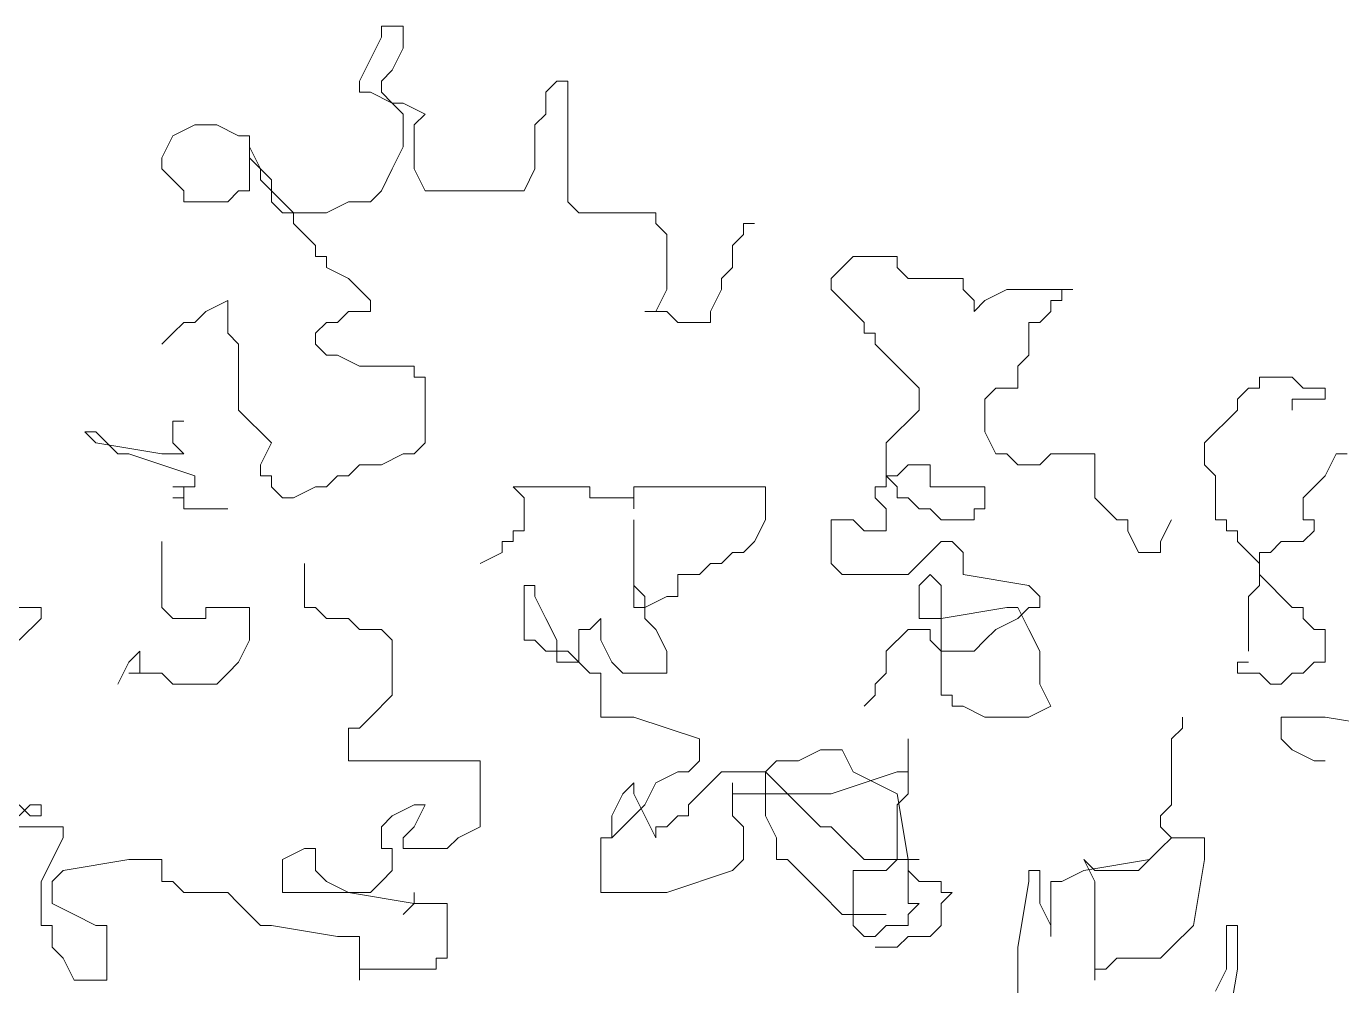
# Model space of a CAD drawing. Extents: x -1568 to -728, y -1287 to -990.
# Drawn here: x -1431.857 to -1429.897, y -1190.371 to -1188.941 of the extents above; entities that cross this region are included whole.
import ezdxf

# ---------------------------------------------------------------- set-up
doc = ezdxf.new("R2010")
doc.units = 0
doc.header["$LTSCALE"] = 5
doc.layers.get('0').update_dxf_attribs({"linetype": 'CONTINUOUS'})

# ---------------------------------------------------------------- blocks, each defined once
blk = doc.blocks.new('tulia')
at = {"color": 3, "lineweight": 0}
for p, q in [((202.0851, 277.2933), (201.9657, 277.2933)), ((201.9657, 277.2933), (201.9657, 277.1739)), ((202.0851, 277.2336), (202.0851, 277.2933)), ((202.2046, 276.9949), (202.0851, 277.2336)), ((201.9657, 277.1739), (202.0254, 277.0546)), ((202.0254, 277.0546), (202.0851, 276.9949)), ((201.0698, 276.3384), (201.0698, 276.9949)), ((201.0698, 276.9949), (201.1296, 276.9949)), ((201.1296, 276.9949), (201.1893, 276.9352)), ((201.1893, 276.9352), (201.1893, 276.8159)), ((202.0254, 276.8755), (202.1448, 276.9352)), ((202.0851, 276.9352), (202.0254, 276.8755)), ((202.0851, 276.9949), (202.0851, 276.9352)), ((202.1448, 276.9352), (202.2046, 276.9352)), ((202.2046, 276.9352), (202.2046, 276.9949)), ((201.8462, 276.8159), (201.9657, 276.8755)), ((201.9657, 276.8755), (202.0254, 276.8755)), ((202.0254, 276.8755), (201.9657, 276.8159)), ((201.1893, 276.8159), (201.249, 276.7562)), ((201.9059, 276.7562), (201.8462, 276.8159)), ((201.9657, 276.8159), (201.9657, 276.6368)), ((201.249, 276.7562), (201.249, 276.5175)), ((201.9059, 276.5175), (201.9059, 276.7562)), ((202.8615, 276.6965), (202.9809, 276.7562)), ((202.9809, 276.7562), (203.1004, 276.7562)), ((203.1004, 276.7562), (203.2198, 276.6965)), ((202.8018, 276.6368), (202.8018, 276.6965)), ((202.8018, 276.6965), (202.8615, 276.6965)), ((203.2198, 276.6965), (203.2795, 276.5771)), ((201.9657, 276.6368), (202.0254, 276.5175)), ((202.8018, 276.5771), (202.6823, 276.4578)), ((202.742, 276.5175), (202.8018, 276.6368)), ((202.8018, 276.3981), (202.8018, 276.6368)), ((202.8018, 276.6368), (202.8018, 276.5771)), ((203.2795, 276.5771), (203.2795, 276.5175)), ((201.249, 276.5175), (201.3087, 276.3981)), ((201.8462, 276.3981), (201.9059, 276.5175)), ((202.0254, 276.5175), (202.0851, 276.3981)), ((202.742, 276.4578), (202.742, 276.5175)), ((203.2795, 276.5175), (203.1601, 276.3981)), ((202.6823, 276.3981), (202.742, 276.4578)), ((202.6823, 276.4578), (202.6823, 276.3384)), ((201.3087, 276.3981), (201.8462, 276.3981)), ((202.0851, 276.3981), (202.1448, 276.3384)), ((202.6226, 276.3384), (202.6823, 276.3981)), ((202.8615, 276.3981), (202.8018, 276.3981)), ((202.9212, 276.3384), (202.8615, 276.3981)), ((203.1601, 276.3981), (203.1601, 276.3384)), ((201.0101, 276.2788), (201.0698, 276.3384)), ((202.1448, 276.3384), (202.2643, 276.3384)), ((202.2643, 276.3384), (202.3837, 276.2788)), ((202.5629, 276.2788), (202.6226, 276.3384)), ((202.6823, 276.3384), (202.6226, 276.2788)), ((203.1601, 276.3384), (202.9212, 276.3384)), ((200.0546, 276.2191), (200.1143, 276.2191)), ((200.1143, 276.2191), (200.1143, 276.1594)), ((200.5323, 276.1594), (200.5921, 276.2191)), ((200.5921, 276.2191), (200.5921, 276.2788)), ((200.5921, 276.2788), (201.0101, 276.2788)), ((202.3837, 276.2788), (202.5629, 276.2788)), ((202.5629, 276.2191), (202.5032, 276.1594)), ((202.6226, 276.2788), (202.5629, 276.2788)), ((202.5629, 276.2788), (202.5629, 276.2191)), ((200.1143, 276.1594), (200.174, 276.0997)), ((200.5323, 275.861), (200.5323, 276.1594)), ((202.5032, 276.1594), (202.4434, 276.0997)), ((200.174, 276.0997), (200.174, 275.9804)), ((202.4434, 276.0997), (202.4434, 276.0401)), ((199.2782, 275.9804), (199.2782, 276.0401)), ((199.2782, 276.0401), (199.5171, 276.0401)), ((199.5171, 276.0401), (199.5768, 275.9804)), ((202.4434, 276.0401), (202.3837, 276.0401)), ((202.3837, 276.0401), (202.3837, 275.9804)), ((199.2185, 275.9207), (199.2782, 275.9804)), ((199.5768, 275.9804), (199.6365, 275.9207)), ((200.174, 275.9804), (200.2337, 275.9207)), ((202.3837, 275.9804), (202.2643, 275.9207)), ((198.3824, 275.861), (198.3226, 275.861)), ((198.3226, 275.861), (198.681, 275.861)), ((198.3824, 275.8013), (198.3824, 275.861)), ((198.681, 275.861), (198.8004, 275.8013)), ((198.8601, 275.8013), (198.9199, 275.861)), ((198.9199, 275.861), (198.9199, 275.9207)), ((198.9199, 275.9207), (199.2185, 275.9207)), ((199.6365, 275.861), (199.5768, 275.8013)), ((199.6365, 275.9207), (199.6365, 275.861)), ((200.2337, 275.9207), (200.2337, 275.861)), ((200.2337, 275.861), (200.2935, 275.7417)), ((200.5921, 275.7417), (200.5323, 275.861)), ((202.2046, 275.861), (202.1448, 275.8013)), ((202.2643, 275.9207), (202.2046, 275.861)), ((198.4421, 275.8013), (198.3824, 275.8013)), ((198.4421, 275.7417), (198.4421, 275.8013)), ((198.8004, 275.8013), (198.8601, 275.7417)), ((198.8601, 275.7417), (198.8601, 275.8013)), ((199.5768, 275.8013), (199.5171, 275.7417)), ((202.1448, 275.8013), (202.1448, 275.7417)), ((202.9212, 275.6223), (202.9212, 275.8013)), ((202.9212, 275.8013), (203.0407, 275.7417)), ((198.5018, 275.682), (198.4421, 275.7417)), ((199.5171, 275.7417), (199.4574, 275.682)), ((200.2935, 275.7417), (200.2935, 275.682)), ((200.4726, 275.682), (200.5323, 275.7417)), ((200.5323, 275.7417), (200.6518, 275.7417)), ((200.6518, 275.7417), (200.5921, 275.7417)), ((202.1448, 275.7417), (202.2643, 275.7417)), ((202.2643, 275.7417), (202.324, 275.682)), ((203.0407, 275.7417), (203.1004, 275.682)), ((198.5615, 275.682), (198.5018, 275.682)), ((198.5615, 275.503), (198.5615, 275.682)), ((199.4574, 275.682), (199.4574, 275.6223)), ((200.2935, 275.682), (200.4726, 275.682)), ((202.324, 275.682), (202.3837, 275.682)), ((202.3837, 275.682), (202.4434, 275.6223)), ((203.1004, 275.682), (203.1601, 275.682)), ((203.1601, 275.682), (203.2198, 275.6223)), ((199.4574, 275.6223), (199.3976, 275.6223)), ((199.3976, 275.6223), (199.3976, 275.5626)), ((202.4434, 275.6223), (202.4434, 275.5626)), ((202.8615, 275.5626), (202.9212, 275.6223)), ((203.2198, 275.6223), (203.2795, 275.5626)), ((198.6213, 275.4433), (198.5615, 275.503)), ((199.3379, 275.503), (199.2782, 275.4433)), ((199.3976, 275.5626), (199.3379, 275.503)), ((202.324, 275.503), (202.2046, 275.4433)), ((202.3837, 275.503), (202.324, 275.503)), ((202.4434, 275.5626), (202.3837, 275.503)), ((202.8615, 275.2046), (202.8615, 275.5626)), ((198.6213, 275.3239), (198.6213, 275.4433)), ((199.2782, 275.4433), (199.1587, 275.3239)), ((202.2046, 275.4433), (201.9059, 275.4433)), ((201.9059, 275.4433), (201.9059, 275.3836)), ((197.1282, 275.3836), (197.0685, 275.3239)), ((197.3074, 275.3836), (197.1282, 275.3836)), ((197.3074, 275.3239), (197.3074, 275.3836)), ((201.9059, 275.3836), (201.8462, 275.3836)), ((201.8462, 275.3836), (201.8462, 275.0255)), ((197.0685, 275.3239), (196.949, 275.3239)), ((196.949, 275.3239), (196.949, 275.2643)), ((197.3671, 275.3239), (197.3074, 275.3239)), ((197.4268, 275.2643), (197.3671, 275.3239)), ((198.7407, 275.3239), (198.6213, 275.3239)), ((198.8004, 275.2643), (198.7407, 275.3239)), ((199.1587, 275.3239), (199.1587, 275.2046)), ((196.949, 275.2643), (197.1282, 275.2643)), ((197.1282, 275.2643), (197.1282, 275.2046)), ((197.4268, 275.2046), (197.4268, 275.2643)), ((198.8004, 275.0852), (198.8004, 275.2643)), ((197.4865, 275.1449), (197.4268, 275.2046)), ((197.5463, 275.0852), (197.4865, 275.1449)), ((199.1587, 275.2046), (199.2185, 275.1449)), ((199.2185, 275.1449), (199.2782, 275.0852)), ((202.742, 275.0852), (202.8018, 275.1449)), ((202.8018, 275.1449), (202.8615, 275.2046)), ((203.1601, 275.1449), (203.2198, 275.1449)), ((203.2198, 275.1449), (203.2198, 275.0255)), ((197.606, 275.0255), (197.5463, 275.0852)), ((198.7407, 274.9659), (198.8004, 275.0852)), ((199.2782, 275.0852), (199.3379, 275.0255)), ((202.6823, 275.0255), (202.742, 275.0852)), ((203.6379, 275.0852), (203.5782, 275.0255)), ((203.6379, 275.0255), (203.6976, 275.0852)), ((203.6976, 275.0852), (203.6379, 275.0852)), ((197.606, 274.9062), (197.606, 275.0255)), ((199.3379, 275.0255), (199.3379, 274.8465)), ((201.8462, 275.0255), (201.9059, 274.9659)), ((202.742, 274.9062), (202.6823, 275.0255)), ((203.2198, 275.0255), (203.1601, 274.9659)), ((203.2795, 274.9659), (203.6379, 275.0255)), ((203.5782, 275.0255), (203.5184, 274.9659)), ((196.8296, 274.9659), (196.8893, 274.9659)), ((196.8893, 274.9659), (196.949, 274.8465)), ((198.2032, 274.7272), (198.2032, 274.9659)), ((198.2032, 274.9659), (198.4421, 274.9659)), ((198.4421, 274.9659), (198.5018, 274.9062)), ((198.6213, 274.9062), (198.681, 274.9659)), ((198.681, 274.9659), (198.7407, 274.9659)), ((201.9059, 274.9659), (201.9657, 274.9659)), ((201.9657, 274.9659), (202.0851, 274.9062)), ((203.4587, 274.9659), (203.1004, 274.8465)), ((203.1601, 274.9659), (203.2795, 274.9659)), ((203.5184, 274.9659), (203.4587, 274.9659)), ((197.5463, 274.8465), (197.606, 274.9062)), ((198.5018, 274.9062), (198.6213, 274.9062)), ((199.099, 274.7868), (199.099, 274.9062)), ((199.099, 274.9062), (199.2185, 274.9062)), ((199.2185, 274.9062), (199.2782, 274.8465)), ((202.0851, 274.9062), (202.2046, 274.9062)), ((202.2046, 274.9062), (202.2643, 274.8465)), ((202.742, 274.8465), (202.742, 274.9062)), ((196.949, 274.8465), (197.0685, 274.7272)), ((197.5463, 274.6078), (197.5463, 274.8465)), ((198.8004, 274.6675), (198.8004, 274.7868)), ((198.8004, 274.7868), (199.099, 274.7868)), ((199.3379, 274.8465), (199.2782, 274.7868)), ((199.2782, 274.8465), (199.3379, 274.8465)), ((199.2782, 274.7868), (199.2782, 274.7272)), ((199.3379, 274.8465), (199.3379, 274.7868)), ((199.3379, 274.7868), (199.3976, 274.7868)), ((199.3976, 274.7868), (199.3976, 274.7272)), ((200.7115, 274.7868), (199.9949, 274.7868)), ((199.9949, 274.7868), (199.9949, 274.6078)), ((200.7115, 274.6675), (200.7115, 274.7868)), ((201.3684, 274.7868), (200.9504, 274.7868)), ((200.9504, 274.7868), (200.9504, 274.7272)), ((201.3087, 274.7272), (201.3684, 274.7868)), ((202.2643, 274.8465), (202.324, 274.8465)), ((202.324, 274.8465), (202.3837, 274.7868)), ((202.3837, 274.7868), (202.4434, 274.7868)), ((202.4434, 274.7868), (202.5629, 274.7272)), ((202.6226, 274.7272), (202.6823, 274.7868)), ((202.6823, 274.7868), (202.6823, 274.8465)), ((202.6823, 274.8465), (202.742, 274.8465)), ((203.1004, 274.8465), (203.1004, 274.7868)), ((203.1004, 274.7868), (203.2198, 274.7868)), ((203.2198, 274.7868), (203.1601, 274.7868)), ((203.1601, 274.7868), (203.1601, 274.7272)), ((197.0685, 274.7272), (197.0685, 274.6078)), ((198.1435, 274.6675), (198.2032, 274.7272)), ((199.2185, 274.7272), (199.1587, 274.6675)), ((199.2782, 274.7272), (199.2185, 274.7272)), ((199.3976, 274.7272), (199.3379, 274.6675)), ((200.9504, 274.7272), (200.7115, 274.7272)), ((200.7115, 274.7272), (200.7115, 274.6675)), ((201.3087, 274.5481), (201.3087, 274.7272)), ((202.5629, 274.7272), (202.6226, 274.7272)), ((203.1601, 274.7272), (203.2198, 274.7272)), ((203.2198, 274.7272), (203.1601, 274.7272)), ((203.1601, 274.7272), (203.1601, 274.6675)), ((198.0838, 274.6078), (198.1435, 274.6675)), ((198.8601, 274.6675), (198.8004, 274.6675)), ((198.8601, 274.6078), (198.8601, 274.6675)), ((199.099, 274.6675), (199.0393, 274.6078)), ((199.1587, 274.6675), (199.099, 274.6675)), ((199.3379, 274.6675), (199.3379, 274.5481)), ((203.1601, 274.6675), (202.9212, 274.6675)), ((197.0685, 274.6078), (197.0088, 274.6078)), ((197.0088, 274.6078), (197.0088, 274.5481)), ((197.4865, 274.5481), (197.4865, 274.6078)), ((197.4865, 274.6078), (197.5463, 274.6078)), ((197.7851, 274.6078), (197.8449, 274.4885)), ((198.024, 274.5481), (198.024, 274.6078)), ((198.024, 274.6078), (198.0838, 274.6078)), ((199.0393, 274.6078), (198.8601, 274.6078)), ((199.4574, 274.5481), (199.5171, 274.6078)), ((199.5171, 274.6078), (199.6365, 274.6078)), ((199.6365, 274.6078), (199.6365, 274.3691)), ((199.9949, 274.6078), (200.0546, 274.4885)), ((200.7115, 274.1304), (200.7115, 274.6078)), ((200.7115, 274.6078), (200.7115, 274.2498)), ((197.0088, 274.5481), (197.0685, 274.4885)), ((197.4268, 274.4885), (197.4268, 274.5481)), ((197.4268, 274.5481), (197.4865, 274.5481)), ((197.9643, 274.4288), (198.024, 274.5481)), ((199.3379, 274.5481), (199.4574, 274.5481)), ((201.3684, 274.5481), (201.3087, 274.5481)), ((201.3684, 274.4885), (201.3684, 274.5481)), ((197.0685, 274.4885), (197.1879, 274.4885)), ((197.1879, 274.4885), (197.2477, 274.4288)), ((197.2477, 274.4288), (197.3074, 274.4288)), ((197.3074, 274.4288), (197.3074, 274.2498)), ((197.3074, 274.3691), (197.3671, 274.4288)), ((197.3671, 274.4288), (197.4268, 274.4885)), ((197.8449, 274.4885), (197.8449, 274.4288)), ((197.8449, 274.4288), (197.9643, 274.4288)), ((198.9796, 274.4885), (198.9199, 274.4288)), ((198.9199, 274.4288), (198.9199, 274.3094)), ((199.0393, 274.4885), (198.9796, 274.4885)), ((199.099, 274.4288), (199.0393, 274.4885)), ((199.1587, 274.3691), (199.099, 274.4288)), ((200.0546, 274.4885), (200.1143, 274.4288)), ((200.1143, 274.4288), (200.174, 274.4288)), ((200.174, 274.4288), (200.2337, 274.3691)), ((201.4282, 274.4885), (201.3684, 274.4885)), ((201.4282, 274.4288), (201.4282, 274.4885)), ((201.5476, 274.3691), (201.4282, 274.4288)), ((203.2795, 274.4885), (203.2795, 274.1304)), ((197.3074, 274.3094), (197.3074, 274.3691)), ((199.2185, 274.3094), (199.1587, 274.3691)), ((199.6365, 274.3691), (199.5768, 274.3094)), ((200.2337, 274.3691), (200.2935, 274.3691)), ((200.2935, 274.3691), (200.3532, 274.3094)), ((202.5032, 274.3691), (202.5032, 274.1304)), ((197.2477, 274.2498), (197.3074, 274.3094)), ((198.9199, 274.3094), (198.5615, 274.2498)), ((199.0393, 274.2498), (199.099, 274.3094)), ((199.099, 274.3094), (199.1587, 274.2498)), ((199.5768, 274.3094), (199.2185, 274.3094)), ((200.3532, 274.3094), (200.4726, 274.3094)), ((200.4726, 274.3094), (200.4726, 274.1901)), ((197.1879, 274.1901), (197.2477, 274.2498)), ((197.3074, 274.2498), (197.3671, 274.1901)), ((198.5615, 274.2498), (198.5018, 274.1901)), ((199.0393, 273.8917), (199.0393, 274.2498)), ((199.1587, 274.2498), (199.1587, 274.0707)), ((200.7115, 274.2498), (200.6518, 274.1901)), ((201.249, 274.1901), (201.249, 274.2498)), ((201.249, 274.2498), (201.3087, 274.2498)), ((201.3087, 274.2498), (201.3087, 273.9514)), ((197.1282, 274.1304), (197.1879, 274.1901)), ((197.3671, 274.1901), (197.3671, 273.8917)), ((198.5018, 274.1901), (198.5018, 274.1304)), ((200.4726, 274.1901), (200.5323, 274.1901)), ((200.5323, 274.1901), (200.6518, 274.1304)), ((200.6518, 274.1901), (200.6518, 274.0707)), ((201.1893, 274.0707), (201.249, 274.1901)), ((197.0088, 274.011), (197.0685, 274.0707)), ((197.0685, 274.0707), (197.0685, 274.1304)), ((197.0685, 274.1304), (197.1282, 274.1304)), ((198.5018, 274.1304), (198.5615, 274.1304)), ((198.5615, 274.1304), (198.6213, 274.0707)), ((198.6213, 274.1304), (198.5615, 274.011)), ((198.681, 274.1304), (198.6213, 274.1304)), ((198.6213, 274.0707), (198.7407, 274.011)), ((199.0393, 274.0707), (198.681, 274.1304)), ((199.1587, 274.0707), (199.0393, 274.0707)), ((200.6518, 274.0707), (200.5921, 274.011)), ((200.6518, 274.1304), (200.7115, 274.1304)), ((200.8907, 273.9514), (200.8907, 274.0707)), ((200.8907, 274.0707), (200.9504, 274.011)), ((201.1296, 273.9514), (201.1893, 274.0707)), ((202.2643, 274.0707), (202.2046, 274.011)), ((202.3837, 274.0707), (202.2643, 274.0707)), ((202.4434, 274.1304), (202.3837, 274.0707)), ((202.5032, 274.1304), (202.4434, 274.1304)), ((203.0407, 274.1304), (202.8018, 274.1304)), ((202.8018, 274.1304), (202.8018, 273.9514)), ((203.0407, 274.0707), (203.0407, 274.1304)), ((203.2198, 274.0707), (203.0407, 274.0707)), ((203.2795, 274.1304), (203.2198, 274.0707)), ((203.9365, 274.0707), (203.9365, 274.1304)), ((203.9365, 274.1304), (204.0559, 274.1304)), ((204.0559, 273.9514), (203.9365, 274.0707)), ((196.949, 273.832), (196.949, 274.011)), ((196.949, 274.011), (197.0088, 274.011)), ((198.5615, 274.011), (198.5018, 273.8917)), ((198.7407, 274.011), (198.8004, 273.9514)), ((199.099, 273.9514), (199.099, 274.011)), ((199.099, 274.011), (199.2185, 274.011)), ((199.2185, 274.011), (199.3379, 273.8917)), ((200.5921, 274.011), (200.5323, 273.8917)), ((200.9504, 274.011), (201.0101, 274.011)), ((201.0101, 274.011), (201.0101, 273.832)), ((202.0851, 274.011), (202.0254, 273.9514)), ((202.2046, 274.011), (202.0851, 274.011)), ((198.8004, 273.9514), (198.8601, 273.8917)), ((199.0393, 273.8917), (199.099, 273.9514)), ((200.831, 273.832), (200.8907, 273.9514)), ((201.1296, 273.832), (201.1296, 273.9514)), ((201.249, 273.9514), (201.1893, 273.8917)), ((201.3087, 273.9514), (201.249, 273.9514)), ((202.0254, 273.9514), (202.0254, 273.653)), ((202.8018, 273.9514), (202.8615, 273.832)), ((198.5018, 273.8917), (198.5018, 273.7127)), ((198.8601, 273.8917), (199.0393, 273.8917)), ((199.0393, 273.653), (199.0393, 273.8917)), ((199.3379, 273.8917), (199.3379, 273.7723)), ((200.5323, 273.8917), (200.5323, 273.7723)), ((201.0698, 273.8917), (201.0101, 273.832)), ((201.1893, 273.8917), (201.0698, 273.8917)), ((203.399, 273.7723), (203.399, 273.8917)), ((203.399, 273.8917), (203.4587, 273.832)), ((197.0088, 273.832), (196.949, 273.832)), ((197.0685, 273.7723), (197.0088, 273.832)), ((197.3671, 273.832), (197.4268, 273.832)), ((197.4268, 273.832), (197.4268, 273.7723)), ((200.7712, 273.7723), (200.831, 273.832)), ((201.0101, 273.832), (200.9504, 273.7723)), ((201.0101, 273.832), (201.1296, 273.832)), ((202.8615, 273.832), (202.9212, 273.7723)), ((203.4587, 273.832), (203.5184, 273.7127)), ((197.1282, 273.7723), (197.0685, 273.7723)), ((197.1879, 273.7127), (197.1282, 273.7723)), ((197.2477, 273.7127), (197.1879, 273.7127)), ((197.3074, 273.7723), (197.2477, 273.7127)), ((197.4268, 273.7723), (197.3074, 273.7723)), ((198.5018, 273.7127), (198.4421, 273.5933)), ((199.3379, 273.7723), (199.3976, 273.7127)), ((199.3976, 273.7127), (199.3976, 273.653)), ((200.5323, 273.7723), (200.7712, 273.7723)), ((200.9504, 273.7723), (200.8907, 273.7723)), ((200.8907, 273.7723), (200.8907, 273.5336)), ((202.9212, 273.7723), (202.9809, 273.7127)), ((202.9809, 273.7127), (203.2198, 273.7127)), ((203.2198, 273.7127), (203.2795, 273.7723)), ((203.2795, 273.7723), (203.4587, 273.7723)), ((203.4587, 273.7723), (203.399, 273.7723)), ((198.9796, 273.5933), (198.9796, 273.653)), ((198.9796, 273.653), (199.0393, 273.653)), ((199.3976, 273.653), (199.4574, 273.5933)), ((202.0254, 273.653), (202.1448, 273.5336)), ((198.4421, 273.5933), (198.5615, 273.5336)), ((198.8004, 273.5336), (198.9199, 273.5933)), ((198.9199, 273.5933), (198.9796, 273.5933)), ((196.5907, 273.474), (196.949, 273.5336)), ((196.949, 273.5336), (197.1879, 273.5336)), ((197.1879, 273.5336), (197.1879, 273.4143)), ((197.7254, 273.5336), (197.7254, 273.474)), ((198.5615, 273.5336), (198.8004, 273.5336)), ((200.7115, 273.5336), (200.3532, 273.4143)), ((200.8907, 273.5336), (200.7115, 273.5336)), ((202.1448, 273.5336), (202.2046, 273.474)), ((197.7254, 273.474), (197.7851, 273.4143)), ((202.2046, 273.474), (202.2643, 273.474)), ((202.2643, 273.474), (202.2643, 273.2949)), ((197.1282, 273.3546), (197.0088, 273.2949)), ((197.1879, 273.4143), (197.1282, 273.3546)), ((197.7851, 273.4143), (197.7851, 273.0562)), ((199.2185, 273.2352), (199.2185, 273.4143)), ((199.2185, 273.4143), (199.2185, 273.1159)), ((199.5768, 273.3546), (199.5171, 273.2352)), ((199.6962, 273.3546), (199.5768, 273.3546)), ((199.8157, 273.2949), (199.6962, 273.3546)), ((200.3532, 273.4143), (200.3532, 273.2949)), ((197.0088, 273.2949), (196.949, 273.2949)), ((199.9351, 273.2949), (199.8157, 273.2949)), ((199.9949, 273.2352), (199.9351, 273.2949)), ((200.3532, 273.2949), (200.4129, 273.2352)), ((202.2643, 273.2949), (201.5476, 273.2949)), ((201.5476, 273.2949), (201.5476, 272.9369)), ((199.2782, 273.2352), (199.2185, 273.2352)), ((199.6365, 273.1159), (199.2782, 273.2352)), ((199.5171, 273.2352), (199.3976, 273.1756)), ((199.9351, 273.1756), (199.9949, 273.2352)), ((199.9949, 272.9965), (199.9949, 273.2352)), ((199.9949, 273.2352), (200.2337, 273.2352)), ((200.2337, 273.2352), (200.2935, 273.1756)), ((200.4129, 273.2352), (200.4726, 273.2352)), ((200.4726, 273.2352), (200.5921, 273.1756)), ((199.3976, 273.1756), (199.2782, 273.1159)), ((199.8754, 273.1159), (199.9351, 273.1756)), ((200.174, 272.9965), (200.174, 273.1756)), ((200.174, 273.1756), (200.174, 273.1159)), ((200.2935, 273.1756), (200.3532, 273.1159)), ((200.5921, 273.1756), (200.6518, 273.0562)), ((200.7115, 273.1159), (200.7115, 273.1756)), ((200.7115, 273.1756), (200.7712, 273.1159)), ((199.2185, 273.1159), (199.2782, 273.0562)), ((199.2782, 273.1159), (199.2185, 272.7578)), ((200.174, 273.1159), (199.6365, 273.1159)), ((199.8157, 273.0562), (199.8754, 273.1159)), ((200.3532, 273.1159), (200.4129, 273.0562)), ((200.6518, 272.9965), (200.7115, 273.1159)), ((200.7712, 273.1159), (200.831, 272.9965)), ((197.7851, 273.0562), (197.8449, 272.9965)), ((197.8449, 272.9965), (197.8449, 272.9369)), ((199.2782, 273.0562), (199.2782, 272.7578)), ((199.6962, 272.9369), (199.756, 272.9965)), ((199.756, 272.9965), (199.8157, 273.0562)), ((199.9351, 272.8772), (199.9949, 272.9965)), ((200.1143, 272.9369), (200.174, 272.9965)), ((200.4129, 273.0562), (200.4129, 272.9965)), ((200.4129, 272.9965), (200.4726, 272.9965)), ((200.4726, 272.9965), (200.5323, 272.9369)), ((200.5921, 272.8772), (200.6518, 272.9965)), ((200.6518, 273.0562), (200.7115, 272.9965)), ((200.7115, 272.9965), (200.7712, 272.9369)), ((200.831, 272.9965), (200.831, 272.8772)), ((201.9059, 272.9369), (201.8462, 273.0562)), ((201.8462, 273.0562), (201.9059, 273.0562)), ((201.9059, 273.0562), (202.0254, 272.9965)), ((202.0254, 272.9965), (202.0851, 272.9369)), ((203.9365, 272.9965), (203.9365, 273.0562)), ((203.9365, 273.0562), (203.9962, 273.0562)), ((203.9962, 272.9965), (203.9365, 272.9965)), ((204.0559, 273.0562), (203.9962, 272.9965)), ((203.9962, 273.0562), (204.0559, 272.9965)), ((197.8449, 272.9369), (197.7851, 272.8772)), ((199.5768, 272.8772), (199.6365, 272.9369)), ((199.6365, 272.9369), (199.6962, 272.9369)), ((200.1143, 272.7578), (200.1143, 272.9369)), ((200.5323, 272.9369), (200.5921, 272.9369)), ((200.5921, 272.9369), (200.5921, 272.8772)), ((200.7712, 272.9369), (200.831, 272.8772)), ((201.5476, 272.9369), (201.6671, 272.8772)), ((201.9657, 272.8772), (201.9059, 272.9369)), ((202.0851, 272.9369), (202.0851, 272.8175)), ((203.817, 272.8772), (203.817, 272.9369)), ((203.817, 272.9369), (204.2351, 272.9369)), ((197.7851, 272.8772), (197.606, 272.8772)), ((197.606, 272.8772), (197.606, 272.7578)), ((197.8449, 272.8175), (197.7851, 272.8772)), ((197.7851, 272.8772), (197.8449, 272.8175)), ((199.4574, 272.7578), (199.5768, 272.8772)), ((199.9351, 272.7578), (199.9351, 272.8772)), ((200.831, 272.8772), (200.8907, 272.8772)), ((200.8907, 272.8772), (200.8907, 272.5788)), ((201.6671, 272.8772), (201.7268, 272.8175)), ((201.9657, 272.8175), (201.9657, 272.8772)), ((203.9365, 272.6385), (203.817, 272.8772)), ((197.9643, 272.6982), (197.8449, 272.8175)), ((197.8449, 272.8175), (197.9046, 272.7578)), ((201.7268, 272.8175), (201.9657, 272.8175)), ((202.0851, 272.8175), (202.0254, 272.8175)), ((202.0254, 272.8175), (202.0254, 272.6982)), ((202.4434, 272.6982), (202.4434, 272.8175)), ((202.4434, 272.8175), (202.5032, 272.8175)), ((202.5032, 272.8175), (202.6226, 272.7578)), ((197.606, 272.7578), (197.6657, 272.3998)), ((197.9046, 272.7578), (198.2629, 272.6982)), ((198.2032, 272.6385), (198.2629, 272.7578)), ((198.2629, 272.7578), (198.2032, 272.6982)), ((199.2185, 272.7578), (199.1587, 272.7578)), ((199.1587, 272.7578), (199.4574, 272.7578)), ((199.2185, 272.5191), (199.2185, 272.7578)), ((199.2185, 272.7578), (199.2185, 272.6982)), ((199.2782, 272.7578), (199.3379, 272.6982)), ((199.8157, 272.6982), (199.8754, 272.7578)), ((199.8754, 272.7578), (199.9351, 272.7578)), ((200.174, 272.6982), (200.1143, 272.7578)), ((202.6226, 272.7578), (202.6226, 272.5788)), ((203.2795, 272.6385), (203.2795, 272.7578)), ((203.2795, 272.7578), (203.4587, 272.7578)), ((203.4587, 272.7578), (203.817, 272.6982)), ((198.2032, 272.6982), (197.9643, 272.6982)), ((198.2032, 272.1014), (198.2032, 272.6385)), ((198.2629, 272.6982), (198.3824, 272.6385)), ((198.3824, 272.6385), (198.4421, 272.6385)), ((198.4421, 272.6385), (198.4421, 272.3401)), ((198.5018, 272.5191), (198.5018, 272.6982)), ((198.5018, 272.6982), (198.5615, 272.6982)), ((198.5615, 272.6982), (198.5615, 272.6385)), ((198.5615, 272.6385), (198.6213, 272.2804)), ((199.1587, 272.6385), (199.0393, 272.6385)), ((199.0393, 272.6385), (199.0393, 272.5788)), ((199.2185, 272.6982), (199.1587, 272.6385)), ((199.3379, 272.6982), (199.5171, 272.6982)), ((199.5171, 272.6982), (199.5171, 272.3998)), ((199.6962, 272.5788), (199.8157, 272.6982)), ((200.5323, 272.5788), (200.174, 272.6982)), ((202.0254, 272.6982), (202.0851, 272.6385)), ((202.0851, 272.6385), (202.1448, 272.5788)), ((202.2643, 272.5788), (202.3837, 272.6385)), ((202.3837, 272.6385), (202.4434, 272.6982)), ((203.1601, 272.5788), (203.2198, 272.6385)), ((203.2198, 272.6385), (203.2795, 272.6385)), ((203.817, 272.6982), (203.8768, 272.6385)), ((203.8768, 272.6385), (203.8768, 272.5191)), ((203.9365, 272.3998), (203.9365, 272.6385)), ((199.0393, 272.5788), (198.9796, 272.5788)), ((198.9796, 272.5788), (199.0393, 272.5191)), ((199.5768, 272.4594), (199.6962, 272.5788)), ((200.8907, 272.5788), (200.5323, 272.5788)), ((202.2643, 272.5788), (201.9059, 272.5191)), ((201.9059, 272.5191), (201.9059, 272.5788)), ((202.1448, 272.5788), (202.2643, 272.5788)), ((202.6226, 272.5788), (202.2643, 272.5788)), ((202.8615, 272.5191), (202.9212, 272.5788)), ((202.9212, 272.5788), (203.1601, 272.5788)), ((198.4421, 272.3998), (198.5018, 272.5191)), ((199.0393, 272.5191), (199.0393, 272.3998)), ((199.2185, 272.4594), (199.1587, 272.5191)), ((199.1587, 272.5191), (199.2185, 272.5191)), ((201.9059, 272.5191), (201.7268, 272.5191)), ((201.7268, 272.5191), (201.7268, 272.2207)), ((201.9657, 272.4594), (201.9059, 272.5191)), ((202.8018, 272.4594), (202.8615, 272.5191)), ((203.8768, 272.5191), (203.7573, 272.4594)), ((199.2185, 272.3998), (199.2185, 272.4594)), ((199.3379, 272.4594), (199.5768, 272.4594)), ((202.742, 272.3998), (202.8018, 272.4594)), ((203.7573, 272.4594), (203.6379, 272.3998)), ((197.4268, 272.1611), (197.4268, 272.3998)), ((197.4268, 272.3998), (197.4865, 272.3998)), ((197.4865, 272.3998), (197.4865, 272.1611)), ((197.6657, 272.3998), (197.7851, 272.2804)), ((198.4421, 272.3401), (198.4421, 272.3998)), ((199.0393, 272.3998), (199.099, 272.3401)), ((199.3379, 272.3998), (199.2185, 272.3998)), ((199.3976, 272.3401), (199.3379, 272.3998)), ((199.5171, 272.3998), (199.4574, 272.3401)), ((202.324, 272.3401), (202.6823, 272.3998)), ((202.6823, 272.3998), (202.742, 272.3998)), ((203.6379, 272.3998), (203.5782, 272.3998)), ((203.5782, 272.3998), (203.5782, 272.1014)), ((203.8768, 272.2804), (203.8768, 272.3998)), ((203.8768, 272.3998), (203.9365, 272.3998)), ((197.7851, 272.2804), (197.8449, 272.2207)), ((198.6213, 272.2804), (198.6213, 271.6837)), ((199.099, 272.3401), (199.2185, 272.3401)), ((199.2185, 272.3401), (199.2782, 272.2804)), ((199.2782, 272.2804), (199.3976, 272.2804)), ((199.4574, 272.3401), (199.3976, 272.3401)), ((202.2046, 272.1014), (202.2046, 272.3401)), ((202.2046, 272.3401), (202.324, 272.3401)), ((203.817, 272.2207), (203.8768, 272.2804)), ((197.8449, 272.2207), (198.0838, 272.2207)), ((198.0838, 272.2207), (198.1435, 272.1611)), ((201.7268, 272.2207), (201.7865, 272.2207)), ((201.7865, 272.2207), (201.7865, 272.1611)), ((203.7573, 272.1014), (203.817, 272.2207)), ((197.4865, 271.803), (197.4268, 272.1611)), ((197.4865, 272.1611), (197.5463, 272.0417)), ((198.1435, 272.1611), (198.2032, 272.1611)), ((198.2032, 272.1611), (198.2032, 272.1014)), ((201.7865, 272.1611), (202.2046, 272.1611)), ((202.2046, 272.1611), (202.2046, 272.1014)), ((203.5782, 272.1014), (203.7573, 272.1014))]:
    blk.add_line(p, q, dxfattribs=at)
blk = doc.blocks.new('tuli')
at = {"color": 3}
blk.add_blockref('tulia', (-25.9976, 9.2058), dxfattribs=at)

msp = doc.modelspace()

# ---------------------------------------------------------------- block references
at = {"color": 1, "lineweight": 0, "xscale": -0.2738191591342911, "yscale": 0.2738191592507064, "zscale": 0.2738191591392415}
msp.add_blockref('tuli', (-1383.11156, -1267.38974), dxfattribs=at)

doc.saveas('drawing.dxf')
